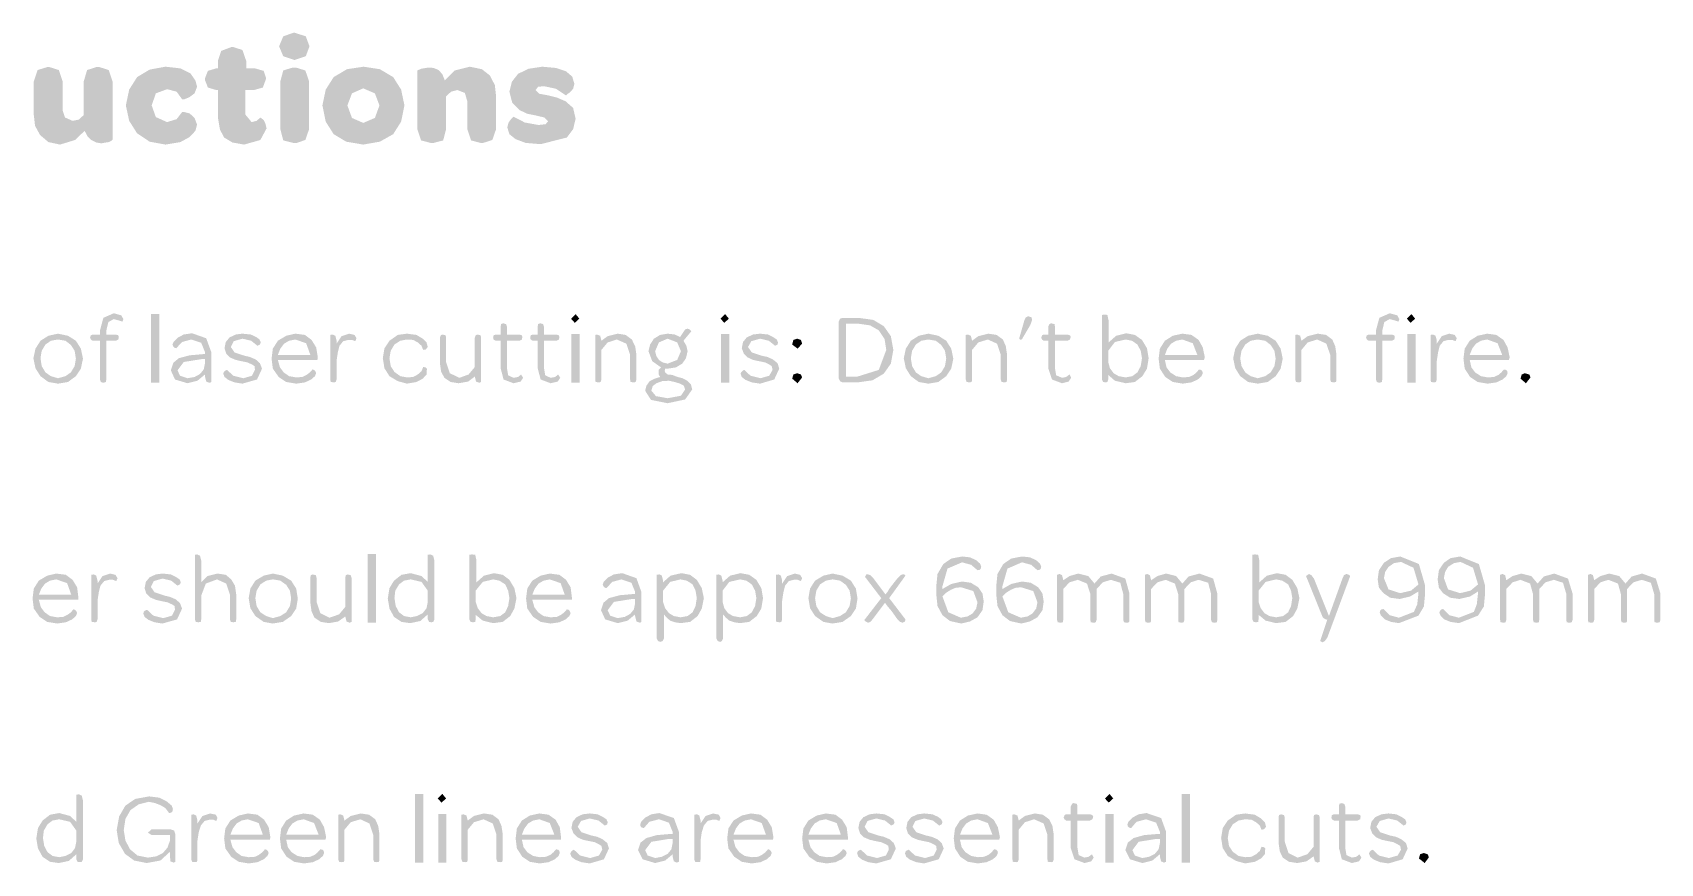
# Model space of a CAD drawing. Header units: millimetres. Extents: x 17 to 627, y 20 to 235.
# Drawn here: x 224.5 to 293.5, y 199.5 to 234.7 of the extents above; entities that cross this region are included whole.
import ezdxf

# ---------------------------------------------------------------- set-up
doc = ezdxf.new("R2010")
doc.units = ezdxf.units.MM
doc.layers.add('H', color=7, linetype='CONTINUOUS', lineweight=5)

msp = doc.modelspace()

# ---------------------------------------------------------------- hatches: boundary and pattern name
at = {"layer": 'H', "linetype": 'CONTINUOUS'}
for points in [[(235.62, 233.521), (235.144, 233.68), (234.968, 234.103), (235.144, 234.527), (235.603, 234.685), (236.097, 234.527), (236.255, 234.103), (236.097, 233.68), (235.62, 233.521), (235.62, 233.521)], [(232.304, 232.251), (231.951, 232.357), (231.828, 232.675), (231.828, 232.745), (231.951, 233.063), (232.304, 233.168), (232.375, 233.168), (232.375, 233.486), (232.516, 233.909), (232.939, 234.068), (233.045, 234.068), (233.415, 233.945), (233.574, 233.486), (233.574, 233.168), (233.945, 233.168), (234.315, 233.063), (234.421, 232.745), (234.28, 232.357), (233.909, 232.251), (233.539, 232.251), (233.539, 231.211), (233.803, 230.893), (234.015, 230.946), (234.174, 231.087), (234.315, 230.981), (234.386, 230.84), (234.438, 230.628), (234.174, 230.135), (233.486, 229.941), (232.992, 230.029), (232.639, 230.24), (232.463, 230.576), (232.375, 231.087), (232.375, 232.251), (232.304, 232.251)], [(226.73, 230.523), (226.325, 230.135), (225.69, 229.941), (225.196, 230.046), (224.843, 230.346), (224.631, 230.734), (224.578, 231.193), (224.578, 232.622), (224.737, 233.098), (225.143, 233.221), (225.249, 233.221), (225.637, 233.098), (225.795, 232.622), (225.795, 231.405), (225.901, 231.087), (226.219, 230.946), (226.483, 230.999), (226.695, 231.193), (226.695, 232.622), (226.836, 233.098), (227.224, 233.221), (227.365, 233.221), (227.753, 233.098), (227.912, 232.622), (227.912, 230.152), (227.859, 230.099), (227.753, 230.046), (227.63, 230.029), (227.436, 229.993), (227.224, 230.029), (227.013, 230.135), (226.854, 230.293), (226.73, 230.523), (226.73, 230.523)], [(230.152, 229.941), (229.482, 230.064), (228.953, 230.417), (228.618, 230.946), (228.477, 231.599), (228.618, 232.269), (228.953, 232.798), (229.482, 233.116), (230.152, 233.239), (230.787, 233.168), (231.211, 232.957), (231.422, 232.657), (231.493, 232.392), (231.387, 232.11), (231.175, 231.951), (230.964, 231.863), (230.858, 231.863), (230.628, 232.181), (230.223, 232.287), (229.747, 232.11), (229.57, 231.599), (229.747, 231.105), (230.223, 230.893), (230.628, 231.017), (230.858, 231.316), (230.964, 231.316), (231.175, 231.263), (231.387, 231.069), (231.493, 230.787), (231.422, 230.523), (231.175, 230.258), (230.787, 230.046), (230.152, 229.941), (230.152, 229.941)], [(235.144, 230.117), (235.021, 230.593), (235.021, 232.622), (235.144, 233.08), (235.55, 233.204), (235.673, 233.204), (236.079, 233.08), (236.238, 232.622), (236.238, 230.593), (236.079, 230.135), (235.708, 230.011), (235.567, 230.011), (235.144, 230.117), (235.144, 230.117)], [(238.531, 229.941), (238.531, 230.858), (239.025, 231.069), (239.219, 231.599), (239.025, 232.11), (238.531, 232.322), (238.054, 232.11), (237.86, 231.599), (238.054, 231.069), (238.531, 230.858), (238.531, 229.941), (237.808, 230.064), (237.278, 230.382), (236.943, 230.911), (236.802, 231.599), (236.943, 232.269), (237.278, 232.798), (237.843, 233.133), (238.548, 233.239), (239.236, 233.133), (239.801, 232.798), (240.136, 232.269), (240.277, 231.599), (240.136, 230.911), (239.801, 230.382), (239.236, 230.064), (238.531, 229.941), (238.531, 229.941)], [(241.988, 232.657), (242.411, 233.08), (243.046, 233.239), (243.558, 233.133), (243.893, 232.869), (244.105, 232.463), (244.158, 231.987), (244.158, 230.593), (243.999, 230.135), (243.611, 230.011), (243.505, 230.011), (243.099, 230.117), (242.94, 230.593), (242.94, 231.775), (242.835, 232.128), (242.517, 232.251), (242.253, 232.181), (242.041, 231.987), (242.041, 230.593), (241.917, 230.117), (241.512, 230.011), (241.388, 230.011), (240.983, 230.117), (240.824, 230.593), (240.824, 233.08), (240.983, 233.151), (241.3, 233.204), (241.512, 233.186), (241.723, 233.098), (241.882, 232.922), (241.988, 232.657), (241.988, 232.657)], [(246.045, 229.958), (245.41, 230.011), (244.987, 230.17), (244.722, 230.382), (244.634, 230.664), (244.687, 230.875), (244.793, 231.017), (244.898, 231.122), (245.375, 230.875), (245.957, 230.77), (246.257, 230.805), (246.362, 230.928), (246.204, 231.087), (245.833, 231.175), (245.48, 231.246), (245.145, 231.405), (244.845, 231.704), (244.722, 232.181), (244.828, 232.604), (245.092, 232.939), (245.533, 233.151), (246.115, 233.239), (246.698, 233.186), (247.121, 233.045), (247.385, 232.816), (247.474, 232.516), (247.421, 232.304), (247.28, 232.145), (247.174, 232.075), (247.121, 232.022), (246.698, 232.304), (246.204, 232.41), (245.939, 232.392), (245.833, 232.251), (245.992, 232.093), (246.38, 232.022), (246.733, 231.934), (247.103, 231.775), (247.421, 231.493), (247.527, 231.034), (247.421, 230.593), (247.156, 230.24), (246.045, 229.958), (246.045, 229.958)], [(227.065, 221.633), (226.995, 221.686), (226.96, 221.756), (226.995, 221.862), (227.065, 221.897), (227.383, 221.897), (227.383, 222.074), (227.524, 222.603), (227.965, 222.797), (228.283, 222.709), (228.371, 222.55), (228.335, 222.444), (228.159, 222.497), (227.965, 222.55), (227.736, 222.426), (227.648, 222.056), (227.648, 221.897), (228.053, 221.897), (228.159, 221.862), (228.177, 221.791), (228.159, 221.686), (228.053, 221.633), (227.648, 221.633), (227.648, 219.992), (227.63, 219.886), (227.524, 219.851), (227.418, 219.886), (227.383, 219.992), (227.383, 221.633), (227.065, 221.633)], [(229.535, 219.851), (229.888, 219.851), (229.888, 222.762), (229.535, 222.762), (229.535, 219.851)], [(247.491, 222.391), (247.333, 222.568), (247.527, 222.762), (247.685, 222.568), (247.491, 222.391), (247.491, 222.391)], [(253.824, 222.391), (253.665, 222.568), (253.859, 222.762), (254.018, 222.568), (253.824, 222.391), (253.824, 222.391)], [(270.087, 219.992), (270.051, 219.886), (269.981, 219.869), (269.875, 219.886), (269.822, 219.992), (269.822, 222.726), (269.928, 222.744), (270.051, 222.726), (270.104, 222.479), (270.104, 221.562), (270.422, 221.844), (270.845, 221.95), (271.216, 221.88), (271.515, 221.668), (271.727, 221.315), (271.798, 220.892), (271.727, 220.451), (271.533, 220.133), (271.216, 219.886), (270.828, 219.833), (270.828, 220.08), (271.11, 220.133), (271.321, 220.292), (271.463, 220.557), (271.515, 220.892), (271.463, 221.209), (271.321, 221.474), (271.092, 221.633), (270.828, 221.686), (270.369, 221.58), (270.087, 221.209), (270.087, 220.733), (270.157, 220.468), (270.316, 220.257), (270.528, 220.133), (270.828, 220.08), (270.828, 219.833), (270.369, 219.939), (270.087, 220.186), (270.087, 219.992)], [(281.111, 221.633), (281.04, 221.686), (281.005, 221.756), (281.04, 221.862), (281.111, 221.897), (281.428, 221.897), (281.428, 222.074), (281.57, 222.603), (282.011, 222.797), (282.328, 222.709), (282.416, 222.55), (282.381, 222.444), (282.205, 222.497), (282.011, 222.55), (281.781, 222.426), (281.693, 222.056), (281.693, 221.897), (282.099, 221.897), (282.205, 221.862), (282.222, 221.791), (282.205, 221.686), (282.099, 221.633), (281.693, 221.633), (281.693, 219.992), (281.675, 219.886), (281.57, 219.851), (281.464, 219.886), (281.428, 219.992), (281.428, 221.633), (281.111, 221.633)], [(282.893, 222.391), (282.734, 222.568), (282.928, 222.762), (283.087, 222.568), (282.893, 222.391), (282.893, 222.391)], [(244.14, 221.633), (244.052, 221.686), (244.034, 221.756), (244.052, 221.862), (244.14, 221.897), (244.352, 221.897), (244.352, 222.232), (244.369, 222.338), (244.457, 222.373), (244.581, 222.338), (244.616, 222.232), (244.616, 221.897), (245.145, 221.897), (245.251, 221.862), (245.269, 221.791), (245.251, 221.686), (245.145, 221.633), (244.616, 221.633), (244.616, 220.486), (244.669, 220.169), (244.898, 220.063), (245.092, 220.098), (245.216, 220.204), (245.304, 220.063), (245.198, 219.904), (244.898, 219.833), (244.475, 219.992), (244.352, 220.468), (244.352, 221.633), (244.14, 221.633)], [(245.71, 221.633), (245.622, 221.686), (245.604, 221.756), (245.622, 221.862), (245.71, 221.897), (245.921, 221.897), (245.921, 222.232), (245.939, 222.338), (246.027, 222.373), (246.151, 222.338), (246.186, 222.232), (246.186, 221.897), (246.715, 221.897), (246.821, 221.862), (246.839, 221.791), (246.821, 221.686), (246.715, 221.633), (246.186, 221.633), (246.186, 220.486), (246.239, 220.169), (246.468, 220.063), (246.662, 220.098), (246.786, 220.204), (246.874, 220.063), (246.768, 219.904), (246.468, 219.833), (246.045, 219.992), (245.921, 220.468), (245.921, 221.633), (245.71, 221.633)], [(252.095, 222.003), (252.166, 222.109), (252.271, 222.144), (252.36, 222.109), (252.43, 222.038), (252.095, 221.633), (252.218, 221.421), (252.271, 221.192), (252.201, 220.892), (252.042, 220.663), (251.778, 220.504), (251.425, 220.451), (251.425, 220.663), (251.83, 220.821), (251.989, 221.192), (251.83, 221.562), (251.425, 221.721), (251.054, 221.562), (250.896, 221.192), (250.948, 220.98), (251.054, 220.821), (251.213, 220.715), (251.425, 220.663), (251.425, 220.451), (251.319, 220.451), (251.301, 220.363), (251.319, 220.292), (251.425, 220.204), (251.619, 220.186), (251.848, 220.098), (252.06, 220.045), (252.254, 219.939), (252.413, 219.781), (252.465, 219.569), (252.166, 219.146), (251.425, 218.987), (250.719, 219.128), (250.472, 219.516), (250.525, 219.728), (250.666, 219.922), (250.878, 220.028), (251.107, 220.098), (251.195, 219.922), (250.948, 219.833), (250.79, 219.71), (250.737, 219.516), (250.931, 219.287), (251.425, 219.198), (251.989, 219.304), (252.166, 219.569), (252.113, 219.728), (251.954, 219.816), (251.725, 219.886), (251.478, 219.939), (251.195, 219.922), (251.107, 220.098), (251.054, 220.186), (251.037, 220.31), (251.054, 220.416), (251.143, 220.504), (250.772, 220.768), (250.613, 221.192), (250.684, 221.474), (250.843, 221.721), (251.107, 221.88), (251.425, 221.933), (251.725, 221.897), (251.954, 221.791), (252.095, 222.003)], [(258.727, 219.922), (258.674, 220.028), (258.674, 222.444), (258.727, 222.568), (258.833, 222.603), (259.503, 222.603), (259.503, 222.356), (258.974, 222.356), (258.974, 220.116), (259.468, 220.116), (260.368, 220.398), (260.685, 221.245), (260.615, 221.703), (260.368, 222.074), (259.997, 222.285), (259.503, 222.356), (259.503, 222.603), (260.138, 222.515), (260.579, 222.25), (260.879, 221.827), (260.985, 221.245), (260.879, 220.663), (260.579, 220.239), (260.103, 219.957), (259.468, 219.869), (258.833, 219.869), (258.727, 219.922), (258.727, 219.922)], [(266.383, 221.668), (266.312, 221.721), (266.541, 222.515), (266.594, 222.62), (266.7, 222.673), (266.841, 222.62), (266.859, 222.515), (266.788, 222.303), (266.435, 221.703), (266.383, 221.668), (266.383, 221.668)], [(267.353, 221.633), (267.282, 221.686), (267.247, 221.756), (267.282, 221.862), (267.353, 221.897), (267.547, 221.897), (267.547, 222.232), (267.6, 222.338), (267.67, 222.373), (267.811, 222.338), (267.829, 222.232), (267.829, 221.897), (268.358, 221.897), (268.464, 221.862), (268.499, 221.791), (268.464, 221.686), (268.358, 221.633), (267.829, 221.633), (267.829, 220.486), (267.882, 220.169), (268.129, 220.063), (268.305, 220.098), (268.446, 220.204), (268.517, 220.063), (268.411, 219.904), (268.129, 219.833), (267.705, 219.992), (267.547, 220.468), (267.547, 221.633), (267.353, 221.633)], [(225.601, 219.816), (225.196, 219.886), (224.861, 220.133), (224.649, 220.468), (224.561, 220.892), (224.649, 221.298), (224.861, 221.633), (225.196, 221.844), (225.302, 221.633), (225.072, 221.474), (224.913, 221.209), (224.861, 220.892), (224.913, 220.557), (225.072, 220.292), (225.302, 220.133), (225.601, 220.045), (225.919, 220.133), (226.148, 220.292), (226.307, 220.557), (226.36, 220.874), (226.307, 221.209), (226.148, 221.456), (225.919, 221.633), (225.601, 221.686), (225.302, 221.633), (225.196, 221.844), (225.601, 221.933), (226.025, 221.844), (226.36, 221.633), (226.572, 221.298), (226.66, 220.874), (226.572, 220.451), (226.36, 220.133), (226.025, 219.886), (225.601, 219.816), (225.601, 219.816)], [(231.828, 221.156), (231.669, 221.544), (231.246, 221.686), (230.858, 221.58), (230.611, 221.315), (230.54, 221.333), (230.487, 221.386), (230.452, 221.474), (230.505, 221.597), (230.664, 221.756), (230.928, 221.897), (231.281, 221.95), (231.881, 221.738), (232.093, 221.156), (232.093, 219.886), (232.022, 219.851), (231.881, 219.904), (231.828, 220.116), (231.828, 220.204), (231.51, 219.939), (231.387, 220.098), (231.616, 220.222), (231.775, 220.416), (231.828, 220.68), (231.828, 220.857), (231.704, 220.857), (230.928, 220.733), (230.664, 220.38), (230.77, 220.151), (231.087, 220.045), (231.387, 220.098), (231.51, 219.939), (231.087, 219.833), (230.558, 219.992), (230.382, 220.38), (230.487, 220.698), (230.717, 220.892), (231.175, 221.015), (231.775, 221.068), (231.828, 221.068), (231.828, 221.156)], [(233.415, 219.816), (233.08, 219.869), (232.816, 219.975), (232.657, 220.098), (232.604, 220.239), (232.622, 220.31), (232.675, 220.363), (232.763, 220.398), (233.027, 220.151), (233.451, 220.045), (233.821, 220.151), (233.945, 220.398), (233.927, 220.557), (233.821, 220.627), (233.627, 220.715), (233.363, 220.768), (233.133, 220.821), (232.886, 220.927), (232.728, 221.086), (232.657, 221.315), (232.71, 221.58), (232.869, 221.774), (233.133, 221.897), (233.415, 221.933), (233.768, 221.897), (233.998, 221.791), (234.139, 221.686), (234.192, 221.562), (234.156, 221.474), (234.05, 221.421), (233.786, 221.633), (233.415, 221.721), (233.045, 221.615), (232.922, 221.368), (233.08, 221.139), (233.504, 220.998), (233.733, 220.945), (233.98, 220.839), (234.156, 220.68), (234.244, 220.451), (234.033, 219.992), (233.415, 219.816), (233.415, 219.816)], [(235.003, 220.504), (235.162, 220.292), (235.391, 220.133), (235.691, 220.08), (235.955, 220.098), (236.132, 220.186), (236.273, 220.292), (236.379, 220.416), (236.449, 220.398), (236.502, 220.345), (236.538, 220.257), (236.485, 220.133), (236.326, 219.992), (236.061, 219.869), (235.691, 219.816), (235.268, 219.886), (234.95, 220.098), (234.703, 220.451), (234.65, 220.874), (234.703, 221.298), (234.915, 221.633), (235.268, 221.844), (235.656, 221.933), (236.061, 221.88), (236.343, 221.668), (236.538, 221.35), (236.608, 220.927), (236.59, 220.821), (236.485, 220.821), (234.915, 220.821), (234.915, 221.033), (236.291, 221.033), (236.114, 221.527), (235.656, 221.686), (235.391, 221.633), (235.179, 221.509), (235.021, 221.298), (234.915, 221.033), (234.915, 220.821), (235.003, 220.504), (235.003, 220.504)], [(237.931, 221.933), (238.16, 221.88), (238.248, 221.738), (238.196, 221.615), (238.054, 221.668), (237.896, 221.668), (237.684, 221.615), (237.525, 221.421), (237.455, 221.139), (237.402, 220.786), (237.402, 219.992), (237.367, 219.886), (237.296, 219.869), (237.155, 219.886), (237.137, 219.992), (237.137, 221.88), (237.243, 221.897), (237.349, 221.844), (237.402, 221.633), (237.402, 221.509), (237.613, 221.827), (237.931, 221.933), (237.931, 221.933)], [(240.383, 219.816), (239.995, 219.922), (239.642, 220.133), (239.43, 220.468), (239.36, 220.892), (239.43, 221.315), (239.642, 221.633), (239.995, 221.88), (240.383, 221.933), (240.788, 221.88), (241.053, 221.721), (241.212, 221.562), (241.265, 221.368), (241.177, 221.262), (241.071, 221.245), (241, 221.421), (240.841, 221.562), (240.647, 221.668), (240.383, 221.686), (240.101, 221.633), (239.854, 221.474), (239.695, 221.209), (239.642, 220.892), (239.695, 220.557), (239.854, 220.31), (240.101, 220.133), (240.383, 220.08), (240.647, 220.098), (240.841, 220.204), (241, 220.345), (241.071, 220.521), (241.177, 220.504), (241.229, 220.451), (241.212, 220.204), (241.053, 220.028), (240.788, 219.886), (240.383, 219.816), (240.383, 219.816)], [(242.976, 219.904), (242.57, 219.833), (242.235, 219.886), (241.97, 220.063), (241.829, 220.327), (241.776, 220.698), (241.776, 221.756), (241.812, 221.862), (241.882, 221.897), (242.023, 221.862), (242.041, 221.756), (242.041, 220.733), (242.2, 220.257), (242.605, 220.063), (242.993, 220.204), (243.258, 220.521), (243.258, 221.756), (243.293, 221.862), (243.364, 221.897), (243.505, 221.862), (243.523, 221.756), (243.523, 219.886), (243.452, 219.851), (243.311, 219.904), (243.258, 220.116), (242.976, 219.904), (242.976, 219.904)], [(247.35, 219.851), (247.703, 219.851), (247.703, 221.915), (247.35, 221.915), (247.35, 219.851)], [(248.885, 221.827), (249.308, 221.933), (249.643, 221.88), (249.908, 221.686), (250.049, 221.403), (250.102, 221.051), (250.102, 219.992), (250.067, 219.886), (249.996, 219.869), (249.855, 219.886), (249.837, 219.992), (249.837, 221.033), (249.678, 221.509), (249.273, 221.686), (248.885, 221.562), (248.62, 221.245), (248.62, 219.992), (248.585, 219.886), (248.514, 219.869), (248.373, 219.886), (248.356, 219.992), (248.356, 221.88), (248.426, 221.897), (248.567, 221.844), (248.62, 221.633), (248.885, 221.827), (248.885, 221.827)], [(253.683, 219.851), (254.035, 219.851), (254.035, 221.915), (253.683, 221.915), (253.683, 219.851)], [(255.341, 219.816), (254.988, 219.869), (254.723, 219.975), (254.564, 220.098), (254.512, 220.239), (254.547, 220.31), (254.6, 220.363), (254.67, 220.398), (254.935, 220.151), (255.358, 220.045), (255.729, 220.151), (255.87, 220.398), (255.834, 220.557), (255.729, 220.627), (255.552, 220.715), (255.288, 220.768), (255.041, 220.821), (254.811, 220.927), (254.653, 221.086), (254.564, 221.315), (254.617, 221.58), (254.776, 221.774), (255.041, 221.897), (255.341, 221.933), (255.676, 221.897), (255.887, 221.791), (256.046, 221.686), (256.099, 221.562), (256.081, 221.474), (255.976, 221.421), (255.711, 221.633), (255.341, 221.721), (254.97, 221.615), (254.829, 221.368), (254.988, 221.139), (255.411, 220.998), (255.658, 220.945), (255.887, 220.839), (256.081, 220.68), (256.152, 220.451), (255.94, 219.992), (255.341, 219.816), (255.341, 219.816)], [(256.699, 221.474), (256.752, 221.668), (256.91, 221.721), (257.069, 221.668), (257.122, 221.509), (256.928, 221.298), (256.699, 221.474), (256.699, 221.474)], [(262.467, 219.816), (262.061, 219.886), (261.726, 220.133), (261.514, 220.468), (261.426, 220.892), (261.514, 221.298), (261.726, 221.633), (262.061, 221.844), (262.167, 221.633), (261.938, 221.474), (261.779, 221.209), (261.726, 220.892), (261.779, 220.557), (261.938, 220.292), (262.167, 220.133), (262.467, 220.045), (262.784, 220.133), (263.013, 220.292), (263.172, 220.557), (263.225, 220.874), (263.172, 221.209), (263.013, 221.456), (262.784, 221.633), (262.467, 221.686), (262.167, 221.633), (262.061, 221.844), (262.467, 221.933), (262.89, 221.844), (263.225, 221.633), (263.437, 221.298), (263.525, 220.874), (263.437, 220.451), (263.225, 220.133), (262.89, 219.886), (262.467, 219.816), (262.467, 219.816)], [(264.583, 221.827), (265.007, 221.933), (265.359, 221.88), (265.624, 221.686), (265.748, 221.403), (265.8, 221.051), (265.8, 219.992), (265.783, 219.886), (265.695, 219.869), (265.571, 219.886), (265.536, 219.992), (265.536, 221.033), (265.377, 221.509), (264.989, 221.686), (264.583, 221.562), (264.319, 221.245), (264.319, 219.992), (264.301, 219.886), (264.213, 219.869), (264.089, 219.886), (264.054, 219.992), (264.054, 221.88), (264.142, 221.897), (264.266, 221.844), (264.319, 221.633), (264.583, 221.827), (264.583, 221.827)], [(272.556, 220.504), (272.715, 220.292), (272.962, 220.133), (273.244, 220.08), (273.509, 220.098), (273.703, 220.186), (273.826, 220.292), (273.932, 220.416), (274.02, 220.398), (274.073, 220.345), (274.091, 220.257), (274.038, 220.133), (273.879, 219.992), (273.614, 219.869), (273.244, 219.816), (272.821, 219.886), (272.503, 220.098), (272.274, 220.451), (272.221, 220.874), (272.274, 221.298), (272.486, 221.633), (272.821, 221.844), (273.226, 221.933), (273.614, 221.88), (273.914, 221.668), (274.091, 221.35), (274.179, 220.927), (274.144, 220.821), (274.038, 220.821), (272.486, 220.821), (272.486, 221.033), (273.861, 221.033), (273.667, 221.527), (273.226, 221.686), (272.962, 221.633), (272.75, 221.509), (272.591, 221.298), (272.486, 221.033), (272.486, 220.821), (272.556, 220.504), (272.556, 220.504)], [(276.419, 219.816), (276.013, 219.886), (275.678, 220.133), (275.467, 220.468), (275.378, 220.892), (275.467, 221.298), (275.678, 221.633), (276.013, 221.844), (276.119, 221.633), (275.89, 221.474), (275.731, 221.209), (275.678, 220.892), (275.731, 220.557), (275.89, 220.292), (276.119, 220.133), (276.419, 220.045), (276.737, 220.133), (276.966, 220.292), (277.125, 220.557), (277.178, 220.874), (277.125, 221.209), (276.966, 221.456), (276.737, 221.633), (276.419, 221.686), (276.119, 221.633), (276.013, 221.844), (276.419, 221.933), (276.842, 221.844), (277.178, 221.633), (277.389, 221.298), (277.477, 220.874), (277.389, 220.451), (277.178, 220.133), (276.842, 219.886), (276.419, 219.816), (276.419, 219.816)], [(278.536, 221.827), (278.959, 221.933), (279.312, 221.88), (279.576, 221.686), (279.7, 221.403), (279.753, 221.051), (279.753, 219.992), (279.735, 219.886), (279.647, 219.869), (279.523, 219.886), (279.488, 219.992), (279.488, 221.033), (279.329, 221.509), (278.941, 221.686), (278.536, 221.562), (278.271, 221.245), (278.271, 219.992), (278.253, 219.886), (278.165, 219.869), (278.042, 219.886), (278.007, 219.992), (278.007, 221.88), (278.095, 221.897), (278.218, 221.844), (278.271, 221.633), (278.536, 221.827), (278.536, 221.827)], [(282.751, 219.851), (283.104, 219.851), (283.104, 221.915), (282.751, 221.915), (282.751, 219.851)], [(284.533, 221.933), (284.762, 221.88), (284.85, 221.738), (284.798, 221.615), (284.656, 221.668), (284.498, 221.668), (284.286, 221.615), (284.127, 221.421), (284.057, 221.139), (284.004, 220.786), (284.004, 219.992), (283.968, 219.886), (283.898, 219.869), (283.757, 219.886), (283.739, 219.992), (283.739, 221.88), (283.845, 221.897), (283.951, 221.844), (284.004, 221.633), (284.004, 221.509), (284.215, 221.827), (284.533, 221.933), (284.533, 221.933)], [(285.468, 220.504), (285.627, 220.292), (285.873, 220.133), (286.156, 220.08), (286.42, 220.098), (286.614, 220.186), (286.738, 220.292), (286.844, 220.416), (286.932, 220.398), (286.985, 220.345), (287.002, 220.257), (286.949, 220.133), (286.791, 219.992), (286.526, 219.869), (286.156, 219.816), (285.732, 219.886), (285.415, 220.098), (285.186, 220.451), (285.133, 220.874), (285.186, 221.298), (285.397, 221.633), (285.732, 221.844), (286.138, 221.933), (286.526, 221.88), (286.826, 221.668), (287.002, 221.35), (287.091, 220.927), (287.055, 220.821), (286.949, 220.821), (285.397, 220.821), (285.397, 221.033), (286.773, 221.033), (286.579, 221.527), (286.138, 221.686), (285.873, 221.633), (285.662, 221.509), (285.503, 221.298), (285.397, 221.033), (285.397, 220.821), (285.468, 220.504), (285.468, 220.504)], [(256.699, 220.028), (256.752, 220.204), (256.91, 220.257), (257.069, 220.204), (257.122, 220.08), (256.928, 219.833), (256.699, 220.028), (256.699, 220.028)], [(287.549, 220.028), (287.602, 220.204), (287.726, 220.257), (287.92, 220.204), (287.973, 220.08), (287.778, 219.833), (287.549, 220.028), (287.549, 220.028)], [(231.934, 211.667), (232.357, 211.773), (232.71, 211.72), (232.939, 211.526), (233.098, 211.261), (233.151, 210.891), (233.151, 209.832), (233.133, 209.726), (233.027, 209.709), (232.922, 209.726), (232.886, 209.832), (232.886, 210.873), (232.728, 211.349), (232.339, 211.526), (231.863, 211.349), (231.669, 210.838), (231.669, 209.832), (231.652, 209.726), (231.546, 209.709), (231.44, 209.726), (231.405, 209.832), (231.405, 212.566), (231.493, 212.584), (231.616, 212.531), (231.669, 212.319), (231.669, 211.402), (231.934, 211.667), (231.934, 211.667)], [(238.725, 209.691), (239.078, 209.691), (239.078, 212.602), (238.725, 212.602), (238.725, 209.691)], [(241.265, 212.566), (241.371, 212.584), (241.494, 212.531), (241.547, 212.319), (241.547, 209.832), (241.494, 209.726), (241.423, 209.709), (241.318, 209.726), (241.265, 209.832), (241.265, 210.044), (241.053, 210.097), (241.212, 210.308), (241.265, 210.573), (241.265, 211.049), (241, 211.42), (240.542, 211.526), (240.259, 211.473), (240.048, 211.314), (239.889, 211.049), (239.854, 210.732), (239.907, 210.397), (240.048, 210.132), (240.259, 209.973), (240.542, 209.92), (240.806, 209.973), (241.053, 210.097), (241.265, 210.044), (240.947, 209.762), (240.524, 209.673), (240.153, 209.726), (239.836, 209.938), (239.642, 210.291), (239.571, 210.714), (239.642, 211.155), (239.836, 211.473), (240.153, 211.72), (240.542, 211.79), (241, 211.667), (241.265, 211.42), (241.265, 212.566)], [(243.293, 209.832), (243.276, 209.726), (243.187, 209.709), (243.082, 209.726), (243.029, 209.832), (243.029, 212.566), (243.134, 212.584), (243.276, 212.566), (243.328, 212.319), (243.328, 211.402), (243.646, 211.684), (244.069, 211.79), (244.44, 211.72), (244.722, 211.508), (244.934, 211.155), (245.022, 210.732), (244.934, 210.291), (244.757, 209.973), (244.44, 209.726), (244.034, 209.673), (244.034, 209.92), (244.334, 209.973), (244.546, 210.132), (244.669, 210.397), (244.722, 210.732), (244.669, 211.049), (244.546, 211.314), (244.299, 211.473), (244.034, 211.526), (243.593, 211.42), (243.293, 211.049), (243.293, 210.573), (243.381, 210.308), (243.54, 210.097), (243.752, 209.973), (244.034, 209.92), (244.034, 209.673), (243.593, 209.779), (243.293, 210.026), (243.293, 209.832)], [(263.437, 211.332), (263.895, 211.437), (264.266, 211.384), (264.583, 211.19), (264.76, 210.926), (264.813, 210.591), (264.76, 210.22), (264.548, 209.92), (264.231, 209.744), (263.86, 209.656), (263.384, 209.762), (263.066, 210.009), (262.855, 210.397), (262.802, 210.908), (262.802, 211.226), (262.855, 211.755), (263.102, 212.178), (263.437, 212.408), (263.895, 212.496), (264.231, 212.46), (264.495, 212.337), (264.654, 212.196), (264.707, 212.072), (264.689, 211.984), (264.636, 211.931), (264.548, 211.914), (264.283, 212.143), (263.895, 212.249), (263.278, 211.984), (263.066, 211.243), (263.066, 211.12), (263.225, 210.961), (263.066, 210.802), (263.313, 210.132), (263.843, 209.903), (264.125, 209.956), (264.336, 210.079), (264.495, 210.291), (264.548, 210.555), (264.372, 211.032), (263.86, 211.19), (263.631, 211.173), (263.419, 211.085), (263.225, 210.961), (263.066, 211.12), (263.437, 211.332), (263.437, 211.332)], [(265.977, 211.332), (266.435, 211.437), (266.806, 211.384), (267.123, 211.19), (267.3, 210.926), (267.353, 210.591), (267.3, 210.22), (267.088, 209.92), (266.771, 209.744), (266.4, 209.656), (265.924, 209.762), (265.606, 210.009), (265.395, 210.397), (265.342, 210.908), (265.342, 211.226), (265.395, 211.755), (265.642, 212.178), (265.977, 212.408), (266.435, 212.496), (266.771, 212.46), (267.035, 212.337), (267.194, 212.196), (267.247, 212.072), (267.229, 211.984), (267.176, 211.931), (267.088, 211.914), (266.823, 212.143), (266.435, 212.249), (265.818, 211.984), (265.606, 211.243), (265.606, 211.12), (265.765, 210.961), (265.606, 210.802), (265.853, 210.132), (266.383, 209.903), (266.665, 209.956), (266.876, 210.079), (267.035, 210.291), (267.088, 210.555), (266.912, 211.032), (266.4, 211.19), (266.171, 211.173), (265.959, 211.085), (265.765, 210.961), (265.606, 211.12), (265.977, 211.332), (265.977, 211.332)], [(276.454, 209.832), (276.437, 209.726), (276.348, 209.709), (276.243, 209.726), (276.19, 209.832), (276.19, 212.566), (276.296, 212.584), (276.437, 212.566), (276.49, 212.319), (276.49, 211.402), (276.807, 211.684), (277.23, 211.79), (277.601, 211.72), (277.883, 211.508), (278.095, 211.155), (278.183, 210.732), (278.095, 210.291), (277.918, 209.973), (277.601, 209.726), (277.195, 209.673), (277.195, 209.92), (277.495, 209.973), (277.707, 210.132), (277.83, 210.397), (277.883, 210.732), (277.83, 211.049), (277.707, 211.314), (277.46, 211.473), (277.195, 211.526), (276.754, 211.42), (276.454, 211.049), (276.454, 210.573), (276.543, 210.308), (276.701, 210.097), (276.913, 209.973), (277.195, 209.92), (277.195, 209.673), (276.754, 209.779), (276.454, 210.026), (276.454, 209.832)], [(282.875, 210.802), (282.91, 211.049), (283.228, 211.314), (283.016, 212.019), (282.487, 212.266), (282.187, 212.213), (281.958, 212.055), (281.817, 211.843), (281.764, 211.578), (281.958, 211.102), (282.452, 210.943), (282.91, 211.049), (282.875, 210.802), (282.434, 210.697), (282.028, 210.749), (281.746, 210.943), (281.552, 211.173), (281.499, 211.526), (281.552, 211.914), (281.764, 212.231), (282.063, 212.425), (282.452, 212.496), (283.245, 212.178), (283.51, 211.261), (283.51, 210.943), (283.457, 210.379), (283.228, 209.991), (282.399, 209.673), (282.063, 209.726), (281.799, 209.832), (281.64, 209.991), (281.587, 210.114), (281.605, 210.203), (281.658, 210.256), (281.746, 210.273), (282.011, 210.009), (282.399, 209.903), (283.034, 210.15), (283.175, 210.467), (283.228, 210.943), (283.228, 211.014), (282.875, 210.802), (282.875, 210.802)], [(285.415, 210.802), (285.433, 211.049), (285.75, 211.314), (285.538, 212.019), (285.009, 212.266), (284.727, 212.213), (284.48, 212.055), (284.357, 211.843), (284.304, 211.578), (284.48, 211.102), (284.992, 210.943), (285.433, 211.049), (285.415, 210.802), (284.956, 210.697), (284.568, 210.749), (284.268, 210.943), (284.092, 211.173), (284.039, 211.526), (284.092, 211.914), (284.304, 212.231), (284.586, 212.425), (284.992, 212.496), (285.785, 212.178), (286.05, 211.261), (286.05, 210.943), (285.997, 210.379), (285.75, 209.991), (284.939, 209.673), (284.586, 209.726), (284.321, 209.832), (284.163, 209.991), (284.11, 210.114), (284.145, 210.203), (284.198, 210.256), (284.268, 210.273), (284.533, 210.009), (284.939, 209.903), (285.574, 210.15), (285.697, 210.467), (285.75, 210.943), (285.75, 211.014), (285.415, 210.802), (285.415, 210.802)], [(224.878, 210.344), (225.037, 210.132), (225.266, 209.973), (225.566, 209.92), (225.831, 209.938), (226.007, 210.026), (226.148, 210.132), (226.254, 210.256), (226.325, 210.238), (226.378, 210.185), (226.413, 210.097), (226.36, 209.973), (226.201, 209.832), (225.937, 209.709), (225.566, 209.656), (225.143, 209.726), (224.825, 209.938), (224.578, 210.291), (224.525, 210.714), (224.578, 211.138), (224.79, 211.473), (225.143, 211.684), (225.531, 211.773), (225.937, 211.72), (226.219, 211.508), (226.413, 211.19), (226.466, 210.767), (226.466, 210.661), (226.36, 210.661), (224.79, 210.661), (224.79, 210.873), (226.166, 210.873), (225.989, 211.367), (225.531, 211.526), (225.266, 211.473), (225.055, 211.349), (224.896, 211.138), (224.79, 210.873), (224.79, 210.661), (224.878, 210.344), (224.878, 210.344)], [(227.806, 211.773), (228.036, 211.72), (228.124, 211.578), (228.071, 211.455), (227.93, 211.508), (227.771, 211.508), (227.559, 211.455), (227.401, 211.261), (227.33, 210.979), (227.277, 210.626), (227.277, 209.832), (227.242, 209.726), (227.171, 209.709), (227.03, 209.726), (227.013, 209.832), (227.013, 211.72), (227.118, 211.737), (227.224, 211.684), (227.277, 211.473), (227.277, 211.349), (227.489, 211.667), (227.806, 211.773), (227.806, 211.773)], [(230.029, 209.656), (229.694, 209.709), (229.429, 209.815), (229.27, 209.938), (229.217, 210.079), (229.235, 210.15), (229.288, 210.203), (229.376, 210.238), (229.641, 209.991), (230.064, 209.885), (230.434, 209.991), (230.558, 210.238), (230.54, 210.397), (230.434, 210.467), (230.24, 210.555), (229.976, 210.608), (229.747, 210.661), (229.5, 210.767), (229.341, 210.926), (229.27, 211.155), (229.323, 211.42), (229.482, 211.614), (229.747, 211.737), (230.029, 211.773), (230.382, 211.737), (230.593, 211.631), (230.752, 211.526), (230.805, 211.402), (230.77, 211.314), (230.664, 211.261), (230.399, 211.473), (230.029, 211.561), (229.658, 211.455), (229.535, 211.208), (229.694, 210.979), (230.117, 210.838), (230.346, 210.785), (230.593, 210.679), (230.77, 210.52), (230.858, 210.291), (230.646, 209.832), (230.029, 209.656), (230.029, 209.656)], [(234.703, 209.656), (234.315, 209.726), (233.962, 209.973), (233.751, 210.308), (233.68, 210.732), (233.751, 211.138), (233.962, 211.473), (234.315, 211.684), (234.421, 211.473), (234.174, 211.314), (234.015, 211.049), (233.962, 210.732), (234.015, 210.397), (234.174, 210.132), (234.421, 209.973), (234.703, 209.885), (235.021, 209.973), (235.268, 210.132), (235.426, 210.397), (235.479, 210.714), (235.426, 211.049), (235.268, 211.296), (235.021, 211.473), (234.703, 211.526), (234.421, 211.473), (234.315, 211.684), (234.703, 211.773), (235.126, 211.684), (235.479, 211.473), (235.691, 211.138), (235.761, 210.714), (235.691, 210.291), (235.479, 209.973), (235.126, 209.726), (234.703, 209.656), (234.703, 209.656)], [(237.472, 209.744), (237.084, 209.673), (236.732, 209.726), (236.467, 209.903), (236.343, 210.167), (236.291, 210.538), (236.291, 211.596), (236.308, 211.702), (236.396, 211.737), (236.52, 211.702), (236.555, 211.596), (236.555, 210.573), (236.714, 210.097), (237.102, 209.903), (237.508, 210.044), (237.772, 210.361), (237.772, 211.596), (237.79, 211.702), (237.878, 211.737), (238.002, 211.702), (238.037, 211.596), (238.037, 209.726), (237.949, 209.691), (237.825, 209.744), (237.772, 209.956), (237.472, 209.744), (237.472, 209.744)], [(245.78, 210.344), (245.939, 210.132), (246.168, 209.973), (246.468, 209.92), (246.733, 209.938), (246.909, 210.026), (247.05, 210.132), (247.156, 210.256), (247.227, 210.238), (247.28, 210.185), (247.315, 210.097), (247.262, 209.973), (247.103, 209.832), (246.839, 209.709), (246.468, 209.656), (246.045, 209.726), (245.727, 209.938), (245.48, 210.291), (245.428, 210.714), (245.48, 211.138), (245.692, 211.473), (246.045, 211.684), (246.433, 211.773), (246.839, 211.72), (247.121, 211.508), (247.315, 211.19), (247.368, 210.767), (247.368, 210.661), (247.262, 210.661), (245.692, 210.661), (245.692, 210.873), (247.068, 210.873), (246.892, 211.367), (246.433, 211.526), (246.168, 211.473), (245.957, 211.349), (245.798, 211.138), (245.692, 210.873), (245.692, 210.661), (245.78, 210.344), (245.78, 210.344)], [(250.049, 210.996), (249.89, 211.384), (249.467, 211.526), (249.079, 211.42), (248.832, 211.155), (248.761, 211.173), (248.708, 211.226), (248.673, 211.314), (248.726, 211.437), (248.885, 211.596), (249.149, 211.737), (249.502, 211.79), (250.102, 211.578), (250.313, 210.996), (250.313, 209.726), (250.243, 209.691), (250.102, 209.744), (250.049, 209.956), (250.049, 210.044), (249.731, 209.779), (249.608, 209.938), (249.837, 210.062), (249.996, 210.256), (250.049, 210.52), (250.049, 210.697), (249.925, 210.697), (249.149, 210.573), (248.885, 210.22), (248.991, 209.991), (249.308, 209.885), (249.608, 209.938), (249.731, 209.779), (249.308, 209.673), (248.779, 209.832), (248.603, 210.22), (248.708, 210.538), (248.938, 210.732), (249.396, 210.855), (249.996, 210.908), (250.049, 210.908), (250.049, 210.996)], [(251.266, 209.021), (251.213, 208.915), (251.125, 208.88), (251.019, 208.915), (250.966, 209.021), (250.966, 211.72), (251.072, 211.737), (251.178, 211.684), (251.231, 211.473), (251.231, 211.402), (251.548, 211.684), (252.007, 211.79), (252.377, 211.72), (252.659, 211.508), (252.871, 211.155), (252.959, 210.732), (252.871, 210.291), (252.695, 209.973), (252.377, 209.726), (251.972, 209.673), (251.742, 209.709), (251.531, 209.779), (251.372, 209.92), (251.478, 210.097), (251.689, 209.973), (251.972, 209.92), (252.271, 209.973), (252.483, 210.132), (252.607, 210.397), (252.659, 210.732), (252.607, 211.049), (252.483, 211.314), (252.236, 211.473), (251.972, 211.526), (251.531, 211.42), (251.231, 211.049), (251.231, 210.573), (251.319, 210.308), (251.478, 210.097), (251.372, 209.92), (251.266, 210.044), (251.266, 209.021)], [(253.771, 209.021), (253.718, 208.915), (253.647, 208.88), (253.541, 208.915), (253.488, 209.021), (253.488, 211.72), (253.594, 211.737), (253.7, 211.684), (253.753, 211.473), (253.753, 211.402), (254.071, 211.684), (254.512, 211.79), (254.882, 211.72), (255.182, 211.508), (255.393, 211.155), (255.464, 210.732), (255.393, 210.291), (255.199, 209.973), (254.882, 209.726), (254.494, 209.673), (254.247, 209.709), (254.035, 209.779), (253.877, 209.92), (253.982, 210.097), (254.194, 209.973), (254.494, 209.92), (254.776, 209.973), (254.988, 210.132), (255.129, 210.397), (255.182, 210.732), (255.129, 211.049), (254.988, 211.314), (254.758, 211.473), (254.494, 211.526), (254.035, 211.42), (253.753, 211.049), (253.753, 210.573), (253.824, 210.308), (253.982, 210.097), (253.877, 209.92), (253.771, 210.044), (253.771, 209.021)], [(256.805, 211.773), (257.034, 211.72), (257.122, 211.578), (257.069, 211.455), (256.928, 211.508), (256.769, 211.508), (256.558, 211.455), (256.399, 211.261), (256.328, 210.979), (256.275, 210.626), (256.275, 209.832), (256.24, 209.726), (256.17, 209.709), (256.028, 209.726), (256.011, 209.832), (256.011, 211.72), (256.117, 211.737), (256.223, 211.684), (256.275, 211.473), (256.275, 211.349), (256.487, 211.667), (256.805, 211.773), (256.805, 211.773)], [(258.41, 209.656), (258.022, 209.726), (257.669, 209.973), (257.457, 210.308), (257.387, 210.732), (257.457, 211.138), (257.669, 211.473), (258.022, 211.684), (258.128, 211.473), (257.881, 211.314), (257.722, 211.049), (257.669, 210.732), (257.722, 210.397), (257.881, 210.132), (258.128, 209.973), (258.41, 209.885), (258.727, 209.973), (258.974, 210.132), (259.133, 210.397), (259.186, 210.714), (259.133, 211.049), (258.974, 211.296), (258.727, 211.473), (258.41, 211.526), (258.128, 211.473), (258.022, 211.684), (258.41, 211.773), (258.833, 211.684), (259.186, 211.473), (259.398, 211.138), (259.468, 210.714), (259.398, 210.291), (259.186, 209.973), (258.833, 209.726), (258.41, 209.656), (258.41, 209.656)], [(260.103, 209.832), (260.015, 209.726), (259.909, 209.691), (259.838, 209.726), (259.75, 209.797), (260.473, 210.732), (259.786, 211.631), (259.838, 211.737), (259.909, 211.737), (260.015, 211.702), (260.121, 211.596), (260.65, 210.891), (260.738, 210.996), (260.809, 211.12), (260.914, 211.261), (261.179, 211.596), (261.285, 211.702), (261.373, 211.737), (261.444, 211.737), (261.497, 211.684), (260.809, 210.732), (261.497, 209.832), (261.479, 209.744), (261.373, 209.691), (261.267, 209.726), (261.161, 209.832), (260.897, 210.203), (260.791, 210.326), (260.703, 210.432), (260.632, 210.538), (260.103, 209.832)], [(268.446, 211.667), (268.817, 211.773), (269.24, 211.667), (269.505, 211.349), (269.769, 211.649), (270.228, 211.773), (270.81, 211.561), (270.986, 210.926), (270.986, 209.815), (270.969, 209.709), (270.863, 209.691), (270.757, 209.709), (270.722, 209.815), (270.722, 210.908), (270.598, 211.384), (270.193, 211.508), (269.857, 211.402), (269.593, 211.12), (269.593, 209.815), (269.558, 209.709), (269.487, 209.691), (269.346, 209.709), (269.328, 209.815), (269.328, 210.908), (269.187, 211.349), (268.799, 211.508), (268.446, 211.402), (268.182, 211.12), (268.182, 209.815), (268.164, 209.709), (268.076, 209.691), (267.952, 209.709), (267.917, 209.815), (267.917, 211.72), (268.023, 211.755), (268.129, 211.702), (268.182, 211.49), (268.446, 211.667), (268.446, 211.667)], [(272.168, 211.667), (272.538, 211.773), (272.962, 211.667), (273.226, 211.349), (273.491, 211.649), (273.95, 211.773), (274.532, 211.561), (274.708, 210.926), (274.708, 209.815), (274.69, 209.709), (274.585, 209.691), (274.479, 209.709), (274.443, 209.815), (274.443, 210.908), (274.32, 211.384), (273.914, 211.508), (273.579, 211.402), (273.315, 211.12), (273.315, 209.815), (273.279, 209.709), (273.209, 209.691), (273.068, 209.709), (273.05, 209.815), (273.05, 210.908), (272.909, 211.349), (272.521, 211.508), (272.168, 211.402), (271.903, 211.12), (271.903, 209.815), (271.886, 209.709), (271.798, 209.691), (271.674, 209.709), (271.639, 209.815), (271.639, 211.72), (271.745, 211.755), (271.851, 211.702), (271.903, 211.49), (272.168, 211.667), (272.168, 211.667)], [(279.153, 208.862), (279.065, 208.915), (279.365, 209.815), (279.259, 209.85), (279.171, 209.92), (278.465, 211.667), (278.589, 211.755), (278.694, 211.702), (278.8, 211.561), (279.435, 209.973), (280, 211.543), (280.07, 211.702), (280.176, 211.755), (280.282, 211.72), (280.335, 211.667), (279.365, 209.056), (279.259, 208.915), (279.153, 208.862), (279.153, 208.862)], [(287.214, 211.667), (287.584, 211.773), (288.008, 211.667), (288.272, 211.349), (288.537, 211.649), (288.978, 211.773), (289.56, 211.561), (289.754, 210.926), (289.754, 209.815), (289.719, 209.709), (289.613, 209.691), (289.507, 209.709), (289.489, 209.815), (289.489, 210.908), (289.348, 211.384), (288.96, 211.508), (288.608, 211.402), (288.343, 211.12), (288.343, 209.815), (288.325, 209.709), (288.237, 209.691), (288.114, 209.709), (288.078, 209.815), (288.078, 210.908), (287.955, 211.349), (287.549, 211.508), (287.214, 211.402), (286.949, 211.12), (286.949, 209.815), (286.914, 209.709), (286.844, 209.691), (286.703, 209.709), (286.685, 209.815), (286.685, 211.72), (286.791, 211.755), (286.897, 211.702), (286.949, 211.49), (287.214, 211.667), (287.214, 211.667)], [(290.936, 211.667), (291.306, 211.773), (291.73, 211.667), (291.994, 211.349), (292.259, 211.649), (292.7, 211.773), (293.282, 211.561), (293.476, 210.926), (293.476, 209.815), (293.441, 209.709), (293.335, 209.691), (293.229, 209.709), (293.211, 209.815), (293.211, 210.908), (293.07, 211.384), (292.682, 211.508), (292.329, 211.402), (292.065, 211.12), (292.065, 209.815), (292.047, 209.709), (291.959, 209.691), (291.835, 209.709), (291.8, 209.815), (291.8, 210.908), (291.677, 211.349), (291.271, 211.508), (290.936, 211.402), (290.671, 211.12), (290.671, 209.815), (290.636, 209.709), (290.565, 209.691), (290.424, 209.709), (290.407, 209.815), (290.407, 211.72), (290.513, 211.755), (290.618, 211.702), (290.671, 211.49), (290.936, 211.667), (290.936, 211.667)], [(226.378, 202.406), (226.483, 202.424), (226.607, 202.371), (226.66, 202.159), (226.66, 199.672), (226.607, 199.566), (226.536, 199.549), (226.43, 199.566), (226.378, 199.672), (226.378, 199.884), (226.166, 199.937), (226.325, 200.148), (226.378, 200.413), (226.378, 200.889), (226.113, 201.26), (225.654, 201.366), (225.372, 201.313), (225.16, 201.154), (225.002, 200.889), (224.966, 200.572), (225.019, 200.237), (225.16, 199.972), (225.372, 199.813), (225.654, 199.76), (225.919, 199.813), (226.166, 199.937), (226.378, 199.884), (226.06, 199.602), (225.637, 199.513), (225.266, 199.566), (224.949, 199.778), (224.755, 200.131), (224.684, 200.554), (224.755, 200.995), (224.949, 201.313), (225.266, 201.56), (225.654, 201.63), (226.113, 201.507), (226.378, 201.26), (226.378, 202.406)], [(229.941, 199.619), (229.358, 199.513), (228.829, 199.619), (228.441, 199.902), (228.177, 200.36), (228.088, 200.907), (228.194, 201.489), (228.459, 201.948), (228.882, 202.23), (229.464, 202.336), (229.888, 202.283), (230.205, 202.124), (230.417, 201.948), (230.47, 201.807), (230.452, 201.701), (230.399, 201.648), (230.311, 201.63), (230.152, 201.842), (229.941, 201.965), (229.711, 202.053), (229.447, 202.106), (229.023, 202.001), (228.671, 201.754), (228.459, 201.383), (228.388, 200.907), (228.459, 200.466), (228.653, 200.096), (228.97, 199.831), (229.411, 199.743), (229.764, 199.796), (230.046, 199.937), (230.24, 200.166), (230.346, 200.466), (230.346, 200.695), (229.57, 200.695), (229.411, 200.801), (229.57, 200.942), (230.364, 200.942), (230.523, 200.889), (230.576, 200.731), (230.576, 199.566), (230.505, 199.531), (230.364, 199.584), (230.346, 199.796), (230.346, 199.99), (229.941, 199.619), (229.941, 199.619)], [(240.718, 199.531), (241.071, 199.531), (241.071, 202.442), (240.718, 202.442), (240.718, 199.531)], [(241.847, 202.071), (241.688, 202.248), (241.882, 202.442), (242.041, 202.248), (241.847, 202.071), (241.847, 202.071)], [(268.305, 201.313), (268.235, 201.366), (268.199, 201.436), (268.235, 201.542), (268.305, 201.577), (268.499, 201.577), (268.499, 201.912), (268.552, 202.018), (268.623, 202.053), (268.764, 202.018), (268.781, 201.912), (268.781, 201.577), (269.311, 201.577), (269.416, 201.542), (269.452, 201.471), (269.416, 201.366), (269.311, 201.313), (268.781, 201.313), (268.781, 200.166), (268.834, 199.849), (269.081, 199.743), (269.258, 199.778), (269.399, 199.884), (269.469, 199.743), (269.363, 199.584), (269.081, 199.513), (268.658, 199.672), (268.499, 200.148), (268.499, 201.313), (268.305, 201.313)], [(270.104, 202.071), (269.946, 202.248), (270.14, 202.442), (270.298, 202.248), (270.104, 202.071), (270.104, 202.071)], [(273.191, 199.531), (273.544, 199.531), (273.544, 202.442), (273.191, 202.442), (273.191, 199.531)], [(279.647, 201.313), (279.559, 201.366), (279.541, 201.436), (279.559, 201.542), (279.647, 201.577), (279.859, 201.577), (279.859, 201.912), (279.876, 202.018), (279.964, 202.053), (280.088, 202.018), (280.123, 201.912), (280.123, 201.577), (280.652, 201.577), (280.758, 201.542), (280.776, 201.471), (280.758, 201.366), (280.652, 201.313), (280.123, 201.313), (280.123, 200.166), (280.176, 199.849), (280.405, 199.743), (280.599, 199.778), (280.723, 199.884), (280.811, 199.743), (280.705, 199.584), (280.405, 199.513), (279.982, 199.672), (279.859, 200.148), (279.859, 201.313), (279.647, 201.313)], [(232.04, 201.613), (232.287, 201.56), (232.357, 201.418), (232.304, 201.295), (232.181, 201.348), (232.022, 201.348), (231.81, 201.295), (231.652, 201.101), (231.563, 200.819), (231.51, 200.466), (231.51, 199.672), (231.493, 199.566), (231.405, 199.549), (231.281, 199.566), (231.246, 199.672), (231.246, 201.56), (231.352, 201.577), (231.458, 201.524), (231.51, 201.313), (231.51, 201.189), (231.722, 201.507), (232.04, 201.613), (232.04, 201.613)], [(232.992, 200.184), (233.151, 199.972), (233.38, 199.813), (233.68, 199.76), (233.945, 199.778), (234.121, 199.866), (234.262, 199.972), (234.368, 200.096), (234.438, 200.078), (234.491, 200.025), (234.527, 199.937), (234.474, 199.813), (234.315, 199.672), (234.05, 199.549), (233.68, 199.496), (233.257, 199.566), (232.939, 199.778), (232.692, 200.131), (232.639, 200.554), (232.692, 200.978), (232.904, 201.313), (233.257, 201.524), (233.645, 201.613), (234.05, 201.56), (234.333, 201.348), (234.527, 201.03), (234.597, 200.607), (234.58, 200.501), (234.474, 200.501), (232.904, 200.501), (232.904, 200.713), (234.28, 200.713), (234.103, 201.207), (233.645, 201.366), (233.38, 201.313), (233.168, 201.189), (233.01, 200.978), (232.904, 200.713), (232.904, 200.501), (232.992, 200.184), (232.992, 200.184)], [(235.338, 200.184), (235.497, 199.972), (235.744, 199.813), (236.026, 199.76), (236.291, 199.778), (236.485, 199.866), (236.608, 199.972), (236.714, 200.096), (236.802, 200.078), (236.855, 200.025), (236.873, 199.937), (236.82, 199.813), (236.661, 199.672), (236.396, 199.549), (236.026, 199.496), (235.603, 199.566), (235.285, 199.778), (235.056, 200.131), (235.003, 200.554), (235.056, 200.978), (235.268, 201.313), (235.603, 201.524), (236.008, 201.613), (236.396, 201.56), (236.696, 201.348), (236.873, 201.03), (236.961, 200.607), (236.926, 200.501), (236.82, 200.501), (235.268, 200.501), (235.268, 200.713), (236.643, 200.713), (236.449, 201.207), (236.008, 201.366), (235.744, 201.313), (235.532, 201.189), (235.373, 200.978), (235.268, 200.713), (235.268, 200.501), (235.338, 200.184), (235.338, 200.184)], [(238.002, 201.507), (238.425, 201.613), (238.778, 201.56), (239.042, 201.366), (239.166, 201.083), (239.219, 200.731), (239.219, 199.672), (239.201, 199.566), (239.113, 199.549), (238.989, 199.566), (238.954, 199.672), (238.954, 200.713), (238.795, 201.189), (238.407, 201.366), (238.002, 201.242), (237.737, 200.925), (237.737, 199.672), (237.719, 199.566), (237.631, 199.549), (237.508, 199.566), (237.472, 199.672), (237.472, 201.56), (237.561, 201.577), (237.684, 201.524), (237.737, 201.313), (238.002, 201.507), (238.002, 201.507)], [(241.706, 199.531), (242.058, 199.531), (242.058, 201.595), (241.706, 201.595), (241.706, 199.531)], [(243.223, 201.507), (243.646, 201.613), (243.999, 201.56), (244.263, 201.366), (244.387, 201.083), (244.44, 200.731), (244.44, 199.672), (244.422, 199.566), (244.334, 199.549), (244.21, 199.566), (244.175, 199.672), (244.175, 200.713), (244.016, 201.189), (243.628, 201.366), (243.223, 201.242), (242.958, 200.925), (242.958, 199.672), (242.94, 199.566), (242.852, 199.549), (242.729, 199.566), (242.693, 199.672), (242.693, 201.56), (242.782, 201.577), (242.905, 201.524), (242.958, 201.313), (243.223, 201.507), (243.223, 201.507)], [(245.322, 200.184), (245.48, 199.972), (245.727, 199.813), (246.01, 199.76), (246.274, 199.778), (246.468, 199.866), (246.592, 199.972), (246.698, 200.096), (246.786, 200.078), (246.839, 200.025), (246.856, 199.937), (246.803, 199.813), (246.645, 199.672), (246.38, 199.549), (246.01, 199.496), (245.586, 199.566), (245.269, 199.778), (245.039, 200.131), (244.987, 200.554), (245.039, 200.978), (245.251, 201.313), (245.586, 201.524), (245.992, 201.613), (246.38, 201.56), (246.68, 201.348), (246.856, 201.03), (246.909, 200.607), (246.909, 200.501), (246.803, 200.501), (245.251, 200.501), (245.251, 200.713), (246.627, 200.713), (246.433, 201.207), (245.992, 201.366), (245.727, 201.313), (245.516, 201.189), (245.357, 200.978), (245.251, 200.713), (245.251, 200.501), (245.322, 200.184), (245.322, 200.184)], [(248.126, 199.496), (247.773, 199.549), (247.509, 199.655), (247.35, 199.778), (247.297, 199.919), (247.333, 199.99), (247.385, 200.043), (247.456, 200.078), (247.721, 199.831), (248.144, 199.725), (248.514, 199.831), (248.655, 200.078), (248.62, 200.237), (248.514, 200.307), (248.338, 200.395), (248.073, 200.448), (247.826, 200.501), (247.597, 200.607), (247.438, 200.766), (247.35, 200.995), (247.403, 201.26), (247.562, 201.454), (247.826, 201.577), (248.126, 201.613), (248.461, 201.577), (248.673, 201.471), (248.832, 201.366), (248.885, 201.242), (248.867, 201.154), (248.761, 201.101), (248.497, 201.313), (248.126, 201.401), (247.756, 201.295), (247.615, 201.048), (247.773, 200.819), (248.197, 200.678), (248.444, 200.625), (248.673, 200.519), (248.867, 200.36), (248.938, 200.131), (248.726, 199.672), (248.126, 199.496), (248.126, 199.496)], [(251.636, 200.836), (251.478, 201.224), (251.054, 201.366), (250.649, 201.26), (250.419, 200.995), (250.331, 201.013), (250.278, 201.066), (250.261, 201.154), (250.313, 201.277), (250.472, 201.436), (250.737, 201.577), (251.072, 201.63), (251.689, 201.418), (251.901, 200.836), (251.901, 199.566), (251.813, 199.531), (251.689, 199.584), (251.636, 199.796), (251.636, 199.884), (251.319, 199.619), (251.178, 199.778), (251.425, 199.902), (251.583, 200.096), (251.636, 200.36), (251.636, 200.537), (251.495, 200.537), (250.737, 200.413), (250.472, 200.06), (250.578, 199.831), (250.896, 199.725), (251.178, 199.778), (251.319, 199.619), (250.896, 199.513), (250.366, 199.672), (250.172, 200.06), (250.278, 200.378), (250.525, 200.572), (250.966, 200.695), (251.583, 200.748), (251.636, 200.748), (251.636, 200.836)], [(253.347, 201.613), (253.594, 201.56), (253.665, 201.418), (253.612, 201.295), (253.488, 201.348), (253.33, 201.348), (253.118, 201.295), (252.959, 201.101), (252.871, 200.819), (252.818, 200.466), (252.818, 199.672), (252.801, 199.566), (252.712, 199.549), (252.589, 199.566), (252.554, 199.672), (252.554, 201.56), (252.659, 201.577), (252.765, 201.524), (252.818, 201.313), (252.818, 201.189), (253.03, 201.507), (253.347, 201.613), (253.347, 201.613)], [(254.3, 200.184), (254.459, 199.972), (254.688, 199.813), (254.988, 199.76), (255.252, 199.778), (255.429, 199.866), (255.57, 199.972), (255.676, 200.096), (255.746, 200.078), (255.799, 200.025), (255.834, 199.937), (255.782, 199.813), (255.623, 199.672), (255.358, 199.549), (254.988, 199.496), (254.564, 199.566), (254.247, 199.778), (254, 200.131), (253.947, 200.554), (254, 200.978), (254.212, 201.313), (254.564, 201.524), (254.953, 201.613), (255.358, 201.56), (255.64, 201.348), (255.834, 201.03), (255.905, 200.607), (255.887, 200.501), (255.782, 200.501), (254.212, 200.501), (254.212, 200.713), (255.588, 200.713), (255.411, 201.207), (254.953, 201.366), (254.688, 201.313), (254.476, 201.189), (254.318, 200.978), (254.212, 200.713), (254.212, 200.501), (254.3, 200.184), (254.3, 200.184)], [(257.475, 200.184), (257.634, 199.972), (257.863, 199.813), (258.163, 199.76), (258.427, 199.778), (258.604, 199.866), (258.745, 199.972), (258.851, 200.096), (258.921, 200.078), (258.974, 200.025), (259.009, 199.937), (258.957, 199.813), (258.798, 199.672), (258.533, 199.549), (258.163, 199.496), (257.739, 199.566), (257.422, 199.778), (257.175, 200.131), (257.122, 200.554), (257.175, 200.978), (257.387, 201.313), (257.739, 201.524), (258.128, 201.613), (258.533, 201.56), (258.815, 201.348), (259.009, 201.03), (259.062, 200.607), (259.062, 200.501), (258.957, 200.501), (257.387, 200.501), (257.387, 200.713), (258.763, 200.713), (258.586, 201.207), (258.128, 201.366), (257.863, 201.313), (257.651, 201.189), (257.493, 200.978), (257.387, 200.713), (257.387, 200.501), (257.475, 200.184), (257.475, 200.184)], [(260.262, 199.496), (259.927, 199.549), (259.662, 199.655), (259.503, 199.778), (259.45, 199.919), (259.468, 199.99), (259.521, 200.043), (259.609, 200.078), (259.874, 199.831), (260.297, 199.725), (260.668, 199.831), (260.791, 200.078), (260.773, 200.237), (260.668, 200.307), (260.473, 200.395), (260.209, 200.448), (259.98, 200.501), (259.733, 200.607), (259.574, 200.766), (259.503, 200.995), (259.556, 201.26), (259.715, 201.454), (259.98, 201.577), (260.262, 201.613), (260.615, 201.577), (260.826, 201.471), (260.985, 201.366), (261.038, 201.242), (261.003, 201.154), (260.897, 201.101), (260.632, 201.313), (260.262, 201.401), (259.891, 201.295), (259.768, 201.048), (259.927, 200.819), (260.35, 200.678), (260.579, 200.625), (260.826, 200.519), (261.003, 200.36), (261.091, 200.131), (260.879, 199.672), (260.262, 199.496), (260.262, 199.496)], [(262.29, 199.496), (261.955, 199.549), (261.691, 199.655), (261.532, 199.778), (261.479, 199.919), (261.497, 199.99), (261.549, 200.043), (261.638, 200.078), (261.902, 199.831), (262.326, 199.725), (262.696, 199.831), (262.819, 200.078), (262.802, 200.237), (262.696, 200.307), (262.502, 200.395), (262.237, 200.448), (262.008, 200.501), (261.761, 200.607), (261.602, 200.766), (261.532, 200.995), (261.585, 201.26), (261.743, 201.454), (262.008, 201.577), (262.29, 201.613), (262.643, 201.577), (262.872, 201.471), (263.013, 201.366), (263.066, 201.242), (263.031, 201.154), (262.925, 201.101), (262.661, 201.313), (262.29, 201.401), (261.92, 201.295), (261.796, 201.048), (261.955, 200.819), (262.378, 200.678), (262.608, 200.625), (262.855, 200.519), (263.031, 200.36), (263.119, 200.131), (262.908, 199.672), (262.29, 199.496), (262.29, 199.496)], [(263.878, 200.184), (264.037, 199.972), (264.283, 199.813), (264.566, 199.76), (264.83, 199.778), (265.024, 199.866), (265.148, 199.972), (265.254, 200.096), (265.342, 200.078), (265.395, 200.025), (265.412, 199.937), (265.359, 199.813), (265.201, 199.672), (264.936, 199.549), (264.566, 199.496), (264.142, 199.566), (263.825, 199.778), (263.596, 200.131), (263.543, 200.554), (263.596, 200.978), (263.807, 201.313), (264.142, 201.524), (264.548, 201.613), (264.936, 201.56), (265.236, 201.348), (265.412, 201.03), (265.501, 200.607), (265.465, 200.501), (265.359, 200.501), (263.807, 200.501), (263.807, 200.713), (265.183, 200.713), (264.989, 201.207), (264.548, 201.366), (264.283, 201.313), (264.072, 201.189), (263.913, 200.978), (263.807, 200.713), (263.807, 200.501), (263.878, 200.184), (263.878, 200.184)], [(266.559, 201.507), (266.982, 201.613), (267.317, 201.56), (267.582, 201.366), (267.723, 201.083), (267.776, 200.731), (267.776, 199.672), (267.741, 199.566), (267.67, 199.549), (267.529, 199.566), (267.511, 199.672), (267.511, 200.713), (267.353, 201.189), (266.947, 201.366), (266.559, 201.242), (266.294, 200.925), (266.294, 199.672), (266.259, 199.566), (266.188, 199.549), (266.047, 199.566), (266.03, 199.672), (266.03, 201.56), (266.1, 201.577), (266.241, 201.524), (266.294, 201.313), (266.559, 201.507), (266.559, 201.507)], [(269.963, 199.531), (270.316, 199.531), (270.316, 201.595), (269.963, 201.595), (269.963, 199.531)], [(272.274, 200.836), (272.115, 201.224), (271.692, 201.366), (271.286, 201.26), (271.057, 200.995), (270.969, 201.013), (270.916, 201.066), (270.898, 201.154), (270.951, 201.277), (271.11, 201.436), (271.374, 201.577), (271.709, 201.63), (272.327, 201.418), (272.538, 200.836), (272.538, 199.566), (272.45, 199.531), (272.327, 199.584), (272.274, 199.796), (272.274, 199.884), (271.956, 199.619), (271.815, 199.778), (272.062, 199.902), (272.221, 200.096), (272.274, 200.36), (272.274, 200.537), (272.133, 200.537), (271.374, 200.413), (271.11, 200.06), (271.216, 199.831), (271.533, 199.725), (271.815, 199.778), (271.956, 199.619), (271.533, 199.513), (271.004, 199.672), (270.81, 200.06), (270.916, 200.378), (271.163, 200.572), (271.604, 200.695), (272.221, 200.748), (272.274, 200.748), (272.274, 200.836)], [(275.89, 199.496), (275.502, 199.602), (275.149, 199.813), (274.937, 200.148), (274.867, 200.572), (274.937, 200.995), (275.149, 201.313), (275.502, 201.56), (275.89, 201.613), (276.296, 201.56), (276.56, 201.401), (276.719, 201.242), (276.772, 201.048), (276.684, 200.942), (276.578, 200.925), (276.507, 201.101), (276.348, 201.242), (276.154, 201.348), (275.89, 201.366), (275.608, 201.313), (275.361, 201.154), (275.202, 200.889), (275.149, 200.572), (275.202, 200.237), (275.361, 199.99), (275.608, 199.813), (275.89, 199.76), (276.154, 199.778), (276.348, 199.884), (276.507, 200.025), (276.578, 200.201), (276.684, 200.184), (276.737, 200.131), (276.719, 199.884), (276.56, 199.708), (276.296, 199.566), (275.89, 199.496), (275.89, 199.496)], [(278.483, 199.584), (278.095, 199.513), (277.742, 199.566), (277.477, 199.743), (277.354, 200.007), (277.301, 200.378), (277.301, 201.436), (277.319, 201.542), (277.407, 201.577), (277.53, 201.542), (277.566, 201.436), (277.566, 200.413), (277.724, 199.937), (278.112, 199.743), (278.518, 199.884), (278.783, 200.201), (278.783, 201.436), (278.8, 201.542), (278.888, 201.577), (279.012, 201.542), (279.047, 201.436), (279.047, 199.566), (278.959, 199.531), (278.836, 199.584), (278.783, 199.796), (278.483, 199.584), (278.483, 199.584)], [(281.958, 199.496), (281.605, 199.549), (281.34, 199.655), (281.182, 199.778), (281.129, 199.919), (281.164, 199.99), (281.217, 200.043), (281.287, 200.078), (281.552, 199.831), (281.975, 199.725), (282.346, 199.831), (282.487, 200.078), (282.452, 200.237), (282.346, 200.307), (282.169, 200.395), (281.905, 200.448), (281.658, 200.501), (281.428, 200.607), (281.27, 200.766), (281.182, 200.995), (281.234, 201.26), (281.393, 201.454), (281.658, 201.577), (281.958, 201.613), (282.293, 201.577), (282.504, 201.471), (282.663, 201.366), (282.716, 201.242), (282.698, 201.154), (282.593, 201.101), (282.328, 201.313), (281.958, 201.401), (281.587, 201.295), (281.446, 201.048), (281.605, 200.819), (282.028, 200.678), (282.275, 200.625), (282.504, 200.519), (282.698, 200.36), (282.769, 200.131), (282.557, 199.672), (281.958, 199.496), (281.958, 199.496)], [(283.245, 199.708), (283.298, 199.884), (283.457, 199.937), (283.616, 199.884), (283.669, 199.76), (283.492, 199.513), (283.245, 199.708), (283.245, 199.708)]]:
    msp.add_hatch(color=256, dxfattribs=at).paths.add_polyline_path(points)

doc.saveas('drawing.dxf')
